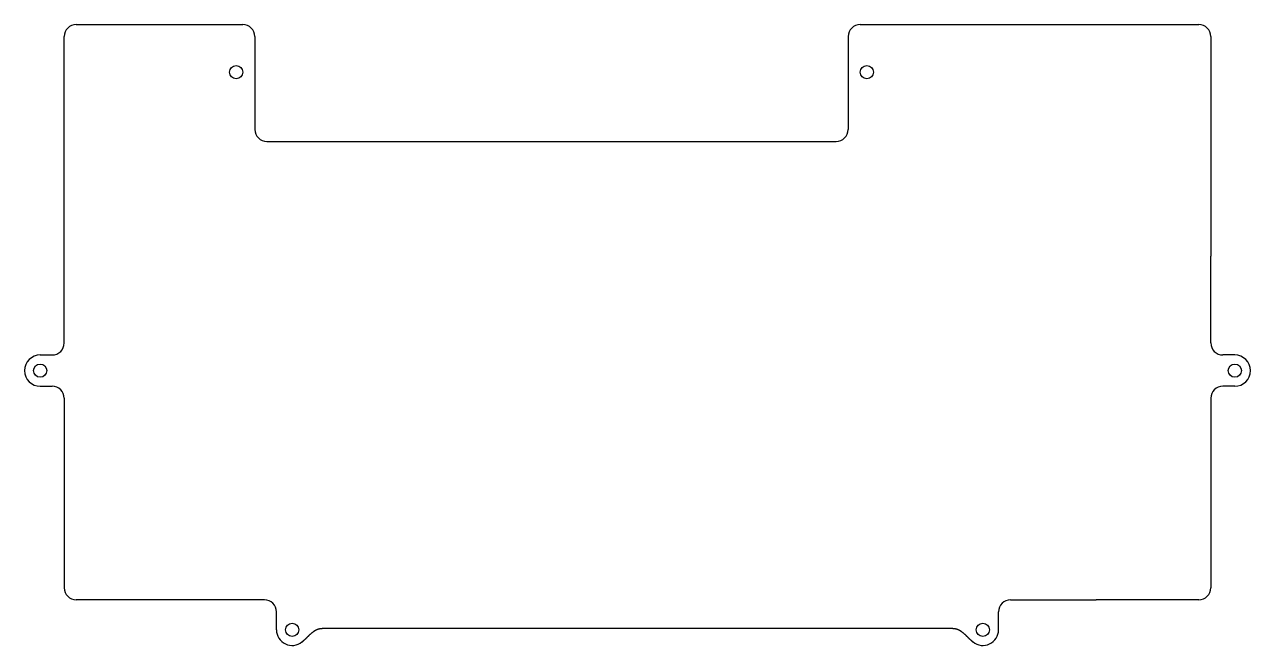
# Model space of a CAD drawing. Header units: millimetres. Extents: x -102 to 102, y -46 to 58.
import ezdxf

# ---------------------------------------------------------------- set-up
doc = ezdxf.new("R2010")
doc.units = ezdxf.units.MM
doc.layers.get('0').update_dxf_attribs({"linetype": 'CONTINUOUS'})

msp = doc.modelspace()

# ---------------------------------------------------------------- linework, layer by layer
for p, q in [((-93.25, 57.55), (-65.58, 57.55)), ((37, 57.55), (93.25, 57.55)), ((-95.25, 38.1), (-95.25, 55.55)), ((-63.58, 55.55), (-63.58, 40.1)), ((35, 55.55), (35, 40.1)), ((95.25, 55.55), (95.25, 38.1)), ((-95.25, 4.6), (-95.25, 38.1)), ((-61.58, 38.1), (33, 38.1)), ((95.25, 38.1), (95.25, 19.05)), ((95.25, 4.6), (95.25, 19.05)), ((-99.25, 2.6), (-97.25, 2.6)), ((99.25, 2.6), (97.25, 2.6)), ((-99.25, -2.6), (-97.25, -2.6)), ((99.25, -2.6), (97.25, -2.6)), ((-95.25, -4.6), (-95.25, -36.1)), ((95.25, -4.6), (95.25, -36.1)), ((-61.99, -38.1), (-93.25, -38.1)), ((61.99, -38.1), (76.2, -38.1)), ((93.25, -38.1), (76.2, -38.1)), ((-59.99, -43.1), (-59.99, -40.1)), ((59.99, -43.1), (59.99, -40.1)), ((52.39, -42.86), (-52.39, -42.86))]:
    msp.add_line(p, q)
for centre in [(-66.68, 49.62), (38.1, 49.62), (-99.25, 0), (99.25, 0), (-57.39, -43.1), (57.39, -43.1)]:
    msp.add_circle(centre, 1.1)
for centre, radius, start, end in [((-93.25, 55.55), 2, 90, 180), ((-65.58, 55.55), 2, 0, 90), ((37, 55.55), 2, 90, 180), ((93.25, 55.55), 2, 0, 90), ((-61.58, 40.1), 2, 180, 270), ((33, 40.1), 2, -90, 0), ((-97.25, 4.6), 2, 270, 360), ((97.25, 4.6), 2, 180, 270), ((-99.25, 0), 2.6, 90, 270), ((99.25, 0), 2.6, -90, 90), ((-97.25, -4.6), 2, 0, 90), ((97.25, -4.6), 2, 90, 180), ((-93.25, -36.1), 2, 180, 270), ((93.25, -36.1), 2, 270, 360), ((-61.99, -40.1), 2, 0, 90), ((61.99, -40.1), 2, 90, 180), ((-57.39, -43.1), 2.6, 180, 309.1143), ((57.39, -43.1), 2.6, -129.1025, 0)]:
    msp.add_arc(centre, radius, start, end)
for points in [[(-55.75, -45.12), (-55.62, -45.01), (-55.37, -44.8), (-55, -44.45), (-54.52, -43.96), (-53.9, -43.38), (-53.36, -43.03), (-52.9, -42.89), (-52.56, -42.86), (-52.39, -42.86)], [(52.39, -42.86), (52.56, -42.86), (52.9, -42.89), (53.36, -43.03), (53.9, -43.38), (54.52, -43.96), (55, -44.45), (55.37, -44.8), (55.62, -45.01), (55.75, -45.12)]]:
    msp.add_open_spline(points, degree=5)

doc.saveas('drawing.dxf')
